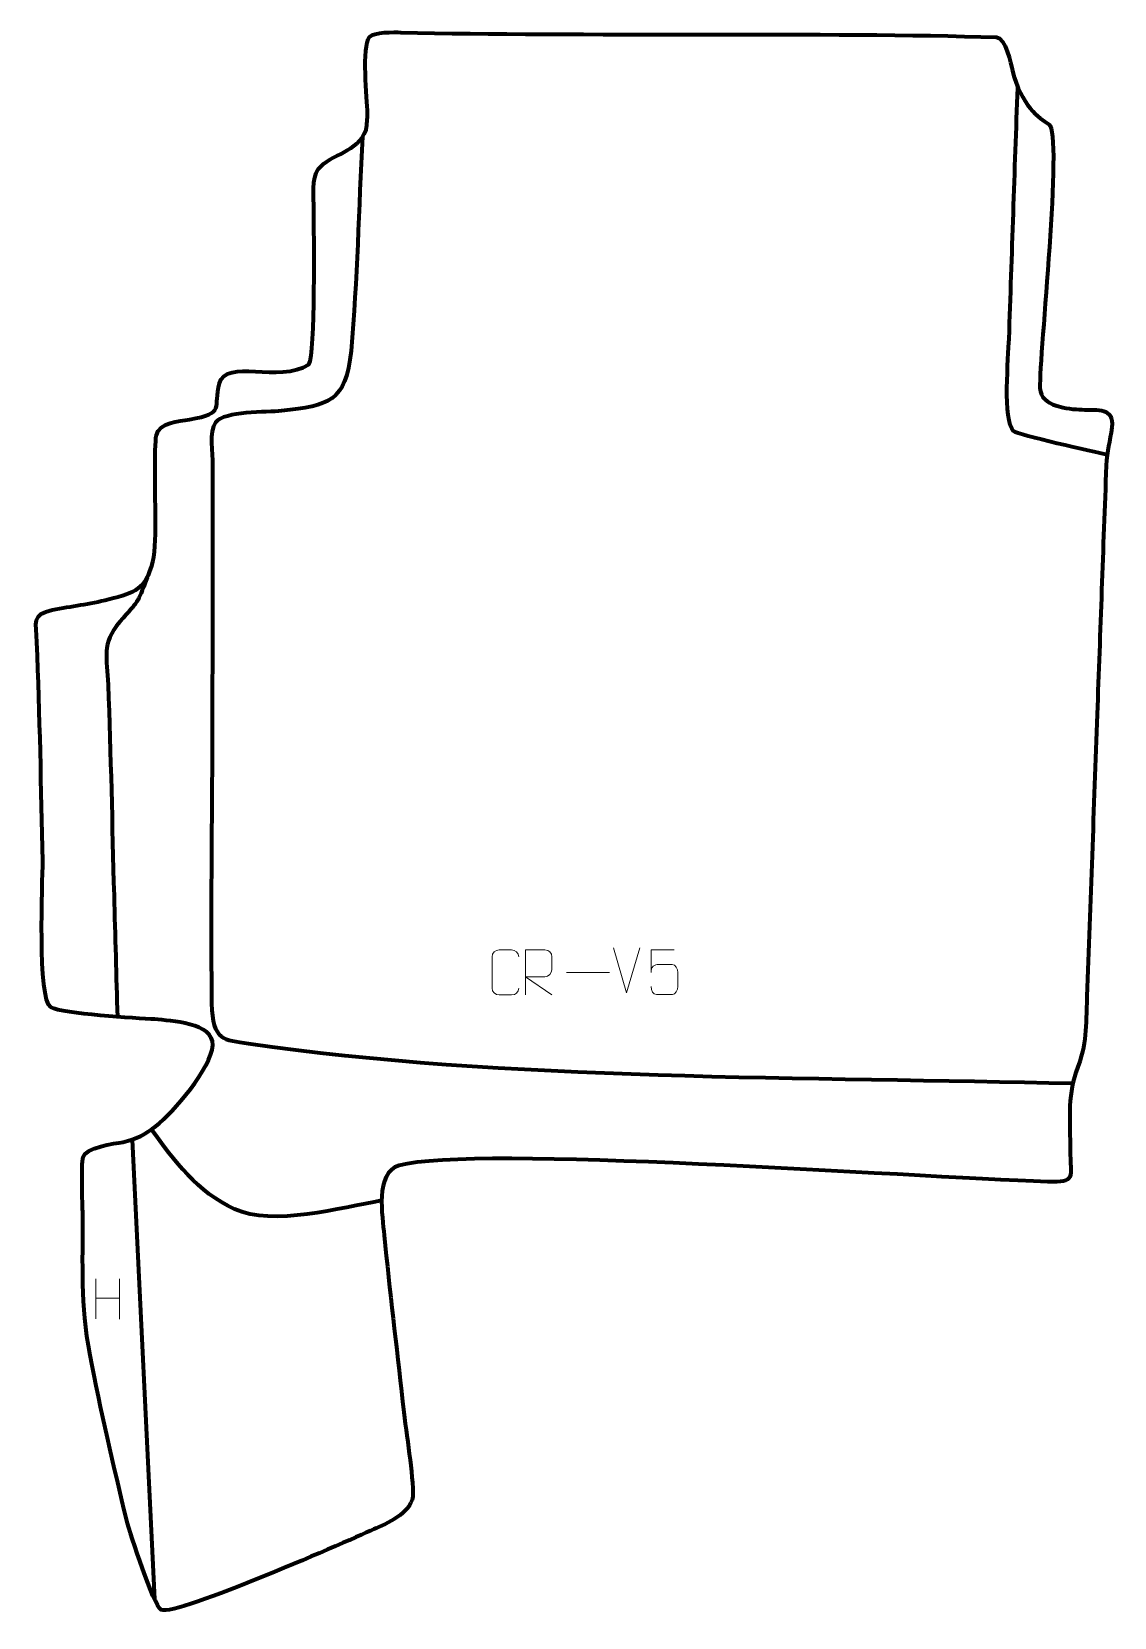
# Model space of a CAD drawing. Header units: millimetres. Extents: x -337 to 264, y -432 to 449.
import ezdxf

# ---------------------------------------------------------------- set-up
doc = ezdxf.new("R2010")
doc.units = ezdxf.units.MM
doc.header["$MEASUREMENT"] = 0
doc.layers.add('layer 2', color=7, linetype='Continuous')
doc.layers.add('layer 3', color=7, linetype='Continuous')

msp = doc.modelspace()

# ---------------------------------------------------------------- linework, layer by layer
at = {"layer": 'layer 2', "color": 140, "lineweight": 158}
for points, knots in [([(260.1215, 213.6224), (253.0772, 215.2915), (210.5884, 224.4819), (208.1029, 226.7975), (208.1029, 226.7975), (202.0286, 232.4567), (205.2915, 268.1886), (205.6311, 278.1076), (205.6311, 278.1076), (207.2237, 324.6346), (208.8161, 371.1617), (210.4087, 417.6887)], [0, 0, 0, 0, 0.25, 0.25, 0.25, 0.25, 0.5, 0.5, 0.5, 0.5, 1, 1, 1, 1]), ([(-153.5088, 390.2444), (-155.6084, 350.7753), (-156.4165, 310.6924), (-159.7607, 271.3677), (-159.7607, 271.3677), (-163.0489, 242.8826), (-171.8045, 241.1081), (-198.46, 238.048), (-198.46, 238.048), (-206.7184, 237.0999), (-230.2614, 238.105), (-235.1702, 231.4891), (-235.1702, 231.4891), (-238.8395, 226.5437), (-236.8402, 214.3376), (-236.7836, 207.9194), (-236.7836, 207.9194), (-236.6389, 191.5142), (-236.8358, 175.1007), (-236.838, 158.6939), (-236.838, 158.6939), (-236.8621, 130.1309), (-236.8864, 101.5679), (-236.9102, 73.0049), (-236.9102, 73.0049), (-236.9855, 18.3131), (-237.931, -36.6714), (-237.3138, -91.3204), (-237.3138, -91.3204), (-236.9746, -112.0993), (-230.4012, -111.3278), (-216.7549, -113.3767), (-216.7549, -113.3767), (-79.1841, -134.0318), (99.6206, -131.9966), (241.0392, -135.5836)], [0, 0, 0, 0, 0.1, 0.1, 0.1, 0.1, 0.2, 0.2, 0.2, 0.2, 0.3, 0.3, 0.3, 0.3, 0.4, 0.4, 0.4, 0.4, 0.5, 0.5, 0.5, 0.5, 0.6, 0.6, 0.6, 0.6, 0.7, 0.7, 0.7, 0.7, 0.8, 0.8, 0.8, 0.8, 1, 1, 1, 1]), ([(-273.1327, 145.3889), (-278.9279, 130.0811), (-277.8399, 132.8874), (-288.2779, 120.8085), (-288.2779, 120.8085), (-298.6402, 108.8173), (-295.4384, 100.532), (-294.8402, 85.8354), (-294.8402, 85.8354), (-293.2533, 46.8459), (-292.5852, 7.8171), (-291.5064, -31.1893), (-291.5064, -31.1893), (-290.8811, -53.6691), (-290.2557, -76.1489), (-289.6304, -98.6287)], [0, 0, 0, 0, 0.2, 0.2, 0.2, 0.2, 0.4, 0.4, 0.4, 0.4, 0.6, 0.6, 0.6, 0.6, 1, 1, 1, 1]), ([(-142.8583, -200.6991), (-165.3561, -204.8725), (-203.466, -215.1706), (-224.5867, -205.4966), (-224.5867, -205.4966), (-244.8874, -196.1982), (-258.1738, -178.8055), (-270.6733, -161.1808)], [0, 0, 0, 0, 0.33333333, 0.33333333, 0.33333333, 0.33333333, 1, 1, 1, 1])]:
    msp.add_open_spline(points, degree=3, knots=knots, dxfattribs=at)
msp.add_open_spline([(-281.473, -167.0791), (-281.473, -167.0791), (-269.0167, -422.1516), (-269.0167, -422.1516)], degree=3, dxfattribs=at)
at = {"layer": 'layer 3', "color": 242, "lineweight": 158}
msp.add_open_spline([(-150.6556, 403.3501), (-150.7115, 400.1215), (-150.9874, 397.5016), (-151.516, 394.3224), (-151.516, 394.3224), (-156.1301, 381.1821), (-170.9238, 381.3193), (-178.0772, 372.2756), (-178.0772, 372.2756), (-181.6478, 367.7615), (-180.5624, 356.0517), (-180.5488, 350.1672), (-180.5488, 350.1672), (-180.4877, 338.0821), (-179.5049, 269.5097), (-183.2384, 263.8926), (-183.2384, 263.8926), (-199.8264, 253.3302), (-229.263, 267.2754), (-232.9623, 253.3627), (-232.9623, 253.3627), (-236.5631, 239.8207), (-229.3117, 236.6706), (-249.536, 233.3087), (-249.536, 233.3087), (-255.4391, 232.3274), (-266.3636, 231.7638), (-267.9659, 224.5302), (-267.9659, 224.5302), (-269.2903, 218.551), (-268.4675, 187.1371), (-268.4783, 178.4749), (-268.4783, 178.4749), (-268.4869, 171.6736), (-268.3823, 160.6329), (-269.8607, 154.1384), (-269.8607, 154.1384), (-274.2025, 138.6643), (-279.1431, 137.3943), (-294.3858, 133.3714), (-294.3858, 133.3714), (-305.2212, 130.6594), (-315.0722, 129.5933), (-325.7423, 127.4443), (-325.7423, 127.4443), (-337.2091, 125.1348), (-334.8421, 120.3387), (-334.3636, 109.5271), (-334.3636, 109.5271), (-332.6163, 69.0251), (-332.0247, 28.3632), (-331.0263, -12.1809), (-331.0263, -12.1809), (-331.2179, -23.6868), (-334.0821, -88.9041), (-326.5476, -93.3636), (-326.5476, -93.3636), (-320.3189, -97.0503), (-278.8665, -99.3837), (-268.889, -100.0345), (-268.889, -100.0345), (-260.0905, -100.8845), (-236.0727, -101.8701), (-236.6899, -114.4675), (-236.6899, -114.4675), (-237.3042, -127.0038), (-258.4905, -151.7766), (-268.2376, -159.3633), (-268.2376, -159.3633), (-273.9414, -163.8028), (-279.367, -166.7345), (-286.4799, -168.2007), (-286.4799, -168.2007), (-291.3263, -169.0632), (-307.2938, -171.1148), (-308.696, -176.6185), (-308.696, -176.6185), (-309.8174, -181.0199), (-308.9691, -202.2819), (-308.8712, -208.2948), (-308.8712, -208.2948), (-308.6514, -237.0457), (-310.1921, -257.5909), (-304.7949, -286.5826), (-304.7949, -286.5826), (-298.9226, -316.9753), (-291.6431, -348.3466), (-284.462, -378.4988), (-284.462, -378.4988), (-282.2573, -385.8749), (-269.847, -425.5664), (-265.2248, -428.0587), (-265.2248, -428.0587), (-257.3933, -432.2815), (-158.2206, -388.3645), (-145.7111, -382.6963), (-145.7111, -382.6963), (-137.9493, -379.1638), (-125.212, -373.4482), (-125.496, -363.3688), (-125.496, -363.3688), (-125.918, -348.3888), (-129.6121, -327.8761), (-131.2743, -312.3354), (-131.2743, -312.3354), (-134.5508, -281.5164), (-138.4914, -250.7489), (-141.4374, -219.9022), (-141.4374, -219.9022), (-142.4127, -209.6892), (-146.7535, -185.1514), (-133.1474, -181.3051), (-133.1474, -181.3051), (-92.0386, -169.6836), (149.1992, -187.6563), (226.9118, -190.3113), (226.9118, -190.3113), (243.1217, -190.865), (239.639, -188.1817), (239.5827, -172.3877), (239.5827, -172.3877), (239.5329, -158.4175), (237.892, -142.8921), (242.7998, -129.6183), (242.7998, -129.6183), (249.1693, -112.0795), (248.1462, -105.5978), (248.8678, -87.2982), (248.8678, -87.2982), (250.9121, -35.0894), (252.5885, 17.2153), (254.5299, 69.4458), (254.5299, 69.4458), (256.2457, 115.5025), (257.8138, 161.5864), (259.605, 207.6361), (259.605, 207.6361), (259.9325, 216.0538), (261.7542, 221.0884), (262.6769, 228.7493), (262.6769, 228.7493), (264.0596, 240.2285), (254.9457, 238.3131), (246.0763, 238.7226), (246.0763, 238.7226), (238.3997, 239.077), (223.1224, 240.2954), (222.7956, 250.6335), (222.7956, 250.6335), (222.2136, 269.041), (235.6403, 392.1809), (227.7165, 397.2954), (227.7165, 397.2954), (222.3317, 400.7711), (212.1902, 407.8383), (207.5658, 426.9112), (207.5658, 426.9112), (206.5817, 430.9702), (203.7107, 445.4694), (198.7001, 445.6332), (198.7001, 445.6332), (106.3682, 448.6512), (-34.5746, 445.9353), (-132.2175, 448.35), (-132.2175, 448.35), (-135.8247, 448.4392), (-147.2788, 448.7097), (-149.626, 445.7906), (-149.626, 445.7906), (-153.925, 440.4441), (-151.0574, 411.3584), (-150.6556, 403.3501)], degree=3, knots=[0, 0, 0, 0, 0.02272727, 0.02272727, 0.02272727, 0.02272727, 0.04545455, 0.04545455, 0.04545455, 0.04545455, 0.06818182, 0.06818182, 0.06818182, 0.06818182, 0.09090909, 0.09090909, 0.09090909, 0.09090909, 0.11363636, 0.11363636, 0.11363636, 0.11363636, 0.13636364, 0.13636364, 0.13636364, 0.13636364, 0.15909091, 0.15909091, 0.15909091, 0.15909091, 0.18181818, 0.18181818, 0.18181818, 0.18181818, 0.20454545, 0.20454545, 0.20454545, 0.20454545, 0.22727273, 0.22727273, 0.22727273, 0.22727273, 0.25, 0.25, 0.25, 0.25, 0.27272727, 0.27272727, 0.27272727, 0.27272727, 0.29545455, 0.29545455, 0.29545455, 0.29545455, 0.31818182, 0.31818182, 0.31818182, 0.31818182, 0.34090909, 0.34090909, 0.34090909, 0.34090909, 0.36363636, 0.36363636, 0.36363636, 0.36363636, 0.38636364, 0.38636364, 0.38636364, 0.38636364, 0.40909091, 0.40909091, 0.40909091, 0.40909091, 0.43181818, 0.43181818, 0.43181818, 0.43181818, 0.45454545, 0.45454545, 0.45454545, 0.45454545, 0.47727273, 0.47727273, 0.47727273, 0.47727273, 0.5, 0.5, 0.5, 0.5, 0.52272727, 0.52272727, 0.52272727, 0.52272727, 0.54545455, 0.54545455, 0.54545455, 0.54545455, 0.56818182, 0.56818182, 0.56818182, 0.56818182, 0.59090909, 0.59090909, 0.59090909, 0.59090909, 0.61363636, 0.61363636, 0.61363636, 0.61363636, 0.63636364, 0.63636364, 0.63636364, 0.63636364, 0.65909091, 0.65909091, 0.65909091, 0.65909091, 0.68181818, 0.68181818, 0.68181818, 0.68181818, 0.70454545, 0.70454545, 0.70454545, 0.70454545, 0.72727273, 0.72727273, 0.72727273, 0.72727273, 0.75, 0.75, 0.75, 0.75, 0.77272727, 0.77272727, 0.77272727, 0.77272727, 0.79545455, 0.79545455, 0.79545455, 0.79545455, 0.81818182, 0.81818182, 0.81818182, 0.81818182, 0.84090909, 0.84090909, 0.84090909, 0.84090909, 0.86363636, 0.86363636, 0.86363636, 0.86363636, 0.88636364, 0.88636364, 0.88636364, 0.88636364, 0.90909091, 0.90909091, 0.90909091, 0.90909091, 0.93181818, 0.93181818, 0.93181818, 0.93181818, 0.95454545, 0.95454545, 0.95454545, 0.95454545, 1, 1, 1, 1], dxfattribs=at)
at = {"layer": 'layer 3', "color": 250, "lineweight": 9}
for points, knots in [([(-66.6921, -82.6434), (-66.8319, -84.9668), (-68.5091, -86.4464), (-70.6568, -86.4572), (-70.6568, -86.4572), (-72.9887, -86.4568), (-75.3206, -86.4568), (-77.6521, -86.4572), (-77.6521, -86.4572), (-79.5771, -86.5626), (-81.5492, -84.6781), (-81.538, -82.6608), (-81.538, -82.6608), (-81.5376, -76.8907), (-81.5376, -71.121), (-81.538, -65.3517), (-81.538, -65.3517), (-81.5338, -63.2136), (-79.7871, -61.4944), (-77.6347, -61.5079), (-77.6347, -61.5079), (-75.309, -61.5079), (-72.9829, -61.5079), (-70.6568, -61.5079), (-70.6568, -61.5079), (-68.7102, -61.4724), (-66.7188, -62.9639), (-66.6921, -65.4015)], [0, 0, 0, 0, 0.125, 0.125, 0.125, 0.125, 0.25, 0.25, 0.25, 0.25, 0.375, 0.375, 0.375, 0.375, 0.5, 0.5, 0.5, 0.5, 0.625, 0.625, 0.625, 0.625, 0.75, 0.75, 0.75, 0.75, 1, 1, 1, 1]), ([(-62.9884, -86.4577), (-62.9884, -86.4577), (-62.9884, -61.5042), (-62.9884, -61.5042), (-62.9884, -61.5042), (-59.3936, -61.5042), (-55.7981, -61.5042), (-52.2029, -61.5042), (-52.2029, -61.5042), (-49.8776, -61.5419), (-48.3203, -63.0319), (-48.3244, -65.3983), (-48.3244, -65.3983), (-48.3248, -67.4338), (-48.3248, -70.4932), (-48.3244, -72.5292), (-48.3244, -72.5292), (-48.3309, -74.4047), (-50.1432, -76.3465), (-52.1527, -76.3656), (-52.1527, -76.3656), (-52.1527, -76.3656), (-62.9884, -76.3656), (-62.9884, -76.3656), (-62.9884, -76.3656), (-62.9884, -76.3656), (-48.3337, -86.4577), (-48.3337, -86.4577)], [0, 0, 0, 0, 0.125, 0.125, 0.125, 0.125, 0.25, 0.25, 0.25, 0.25, 0.375, 0.375, 0.375, 0.375, 0.5, 0.5, 0.5, 0.5, 0.625, 0.625, 0.625, 0.625, 0.75, 0.75, 0.75, 0.75, 1, 1, 1, 1]), ([(19.6644, -61.3376), (19.6644, -61.3376), (6.8127, -61.3376), (6.8127, -61.3376), (6.8127, -61.3376), (6.813, -65.5682), (6.813, -69.7991), (6.8127, -74.0303), (6.8127, -74.0303), (6.8124, -70.7202), (8.4434, -69.6484), (11.2554, -69.5879), (11.2554, -69.5879), (13.695, -69.5876), (16.1345, -69.5876), (18.5737, -69.5879), (18.5737, -69.5879), (20.2235, -69.5811), (21.6984, -71.9616), (21.7269, -74.0303), (21.7269, -74.0303), (21.7266, -76.6176), (21.7266, -79.2052), (21.7269, -81.7929), (21.7269, -81.7929), (21.7731, -83.7523), (20.2737, -86.1886), (18.6478, -86.2471), (18.6478, -86.2471), (16.6913, -86.2468), (11.7963, -86.2468), (9.8393, -86.2471), (9.8393, -86.2471), (7.9938, -86.2559), (6.8867, -84.2911), (6.8659, -81.74)], [0, 0, 0, 0, 0.1, 0.1, 0.1, 0.1, 0.2, 0.2, 0.2, 0.2, 0.3, 0.3, 0.3, 0.3, 0.4, 0.4, 0.4, 0.4, 0.5, 0.5, 0.5, 0.5, 0.6, 0.6, 0.6, 0.6, 0.7, 0.7, 0.7, 0.7, 0.8, 0.8, 0.8, 0.8, 1, 1, 1, 1])]:
    msp.add_open_spline(points, degree=3, knots=knots, dxfattribs=at)
for points in [[(-6.8266, -85.2817), (-6.8266, -85.2817), (-14.1484, -60.3281), (-14.1484, -60.3281)], [(0.4953, -60.3281), (0.4953, -60.3281), (-6.8265, -85.2817), (-6.8265, -85.2817)], [(-40.2645, -73.9338), (-40.2645, -73.9338), (-16.2865, -73.9338), (-16.2865, -73.9338)], [(-301.5336, -244.2697), (-301.5336, -244.2697), (-301.5336, -266.4624), (-301.5336, -266.4624)], [(-288.4179, -244.2697), (-288.4179, -244.2697), (-288.4179, -266.62), (-288.4179, -266.62)], [(-301.5161, -254.9121), (-301.5161, -254.9121), (-288.4179, -254.9121), (-288.4179, -254.9121)]]:
    msp.add_open_spline(points, degree=3, dxfattribs=at)

doc.saveas('drawing.dxf')
